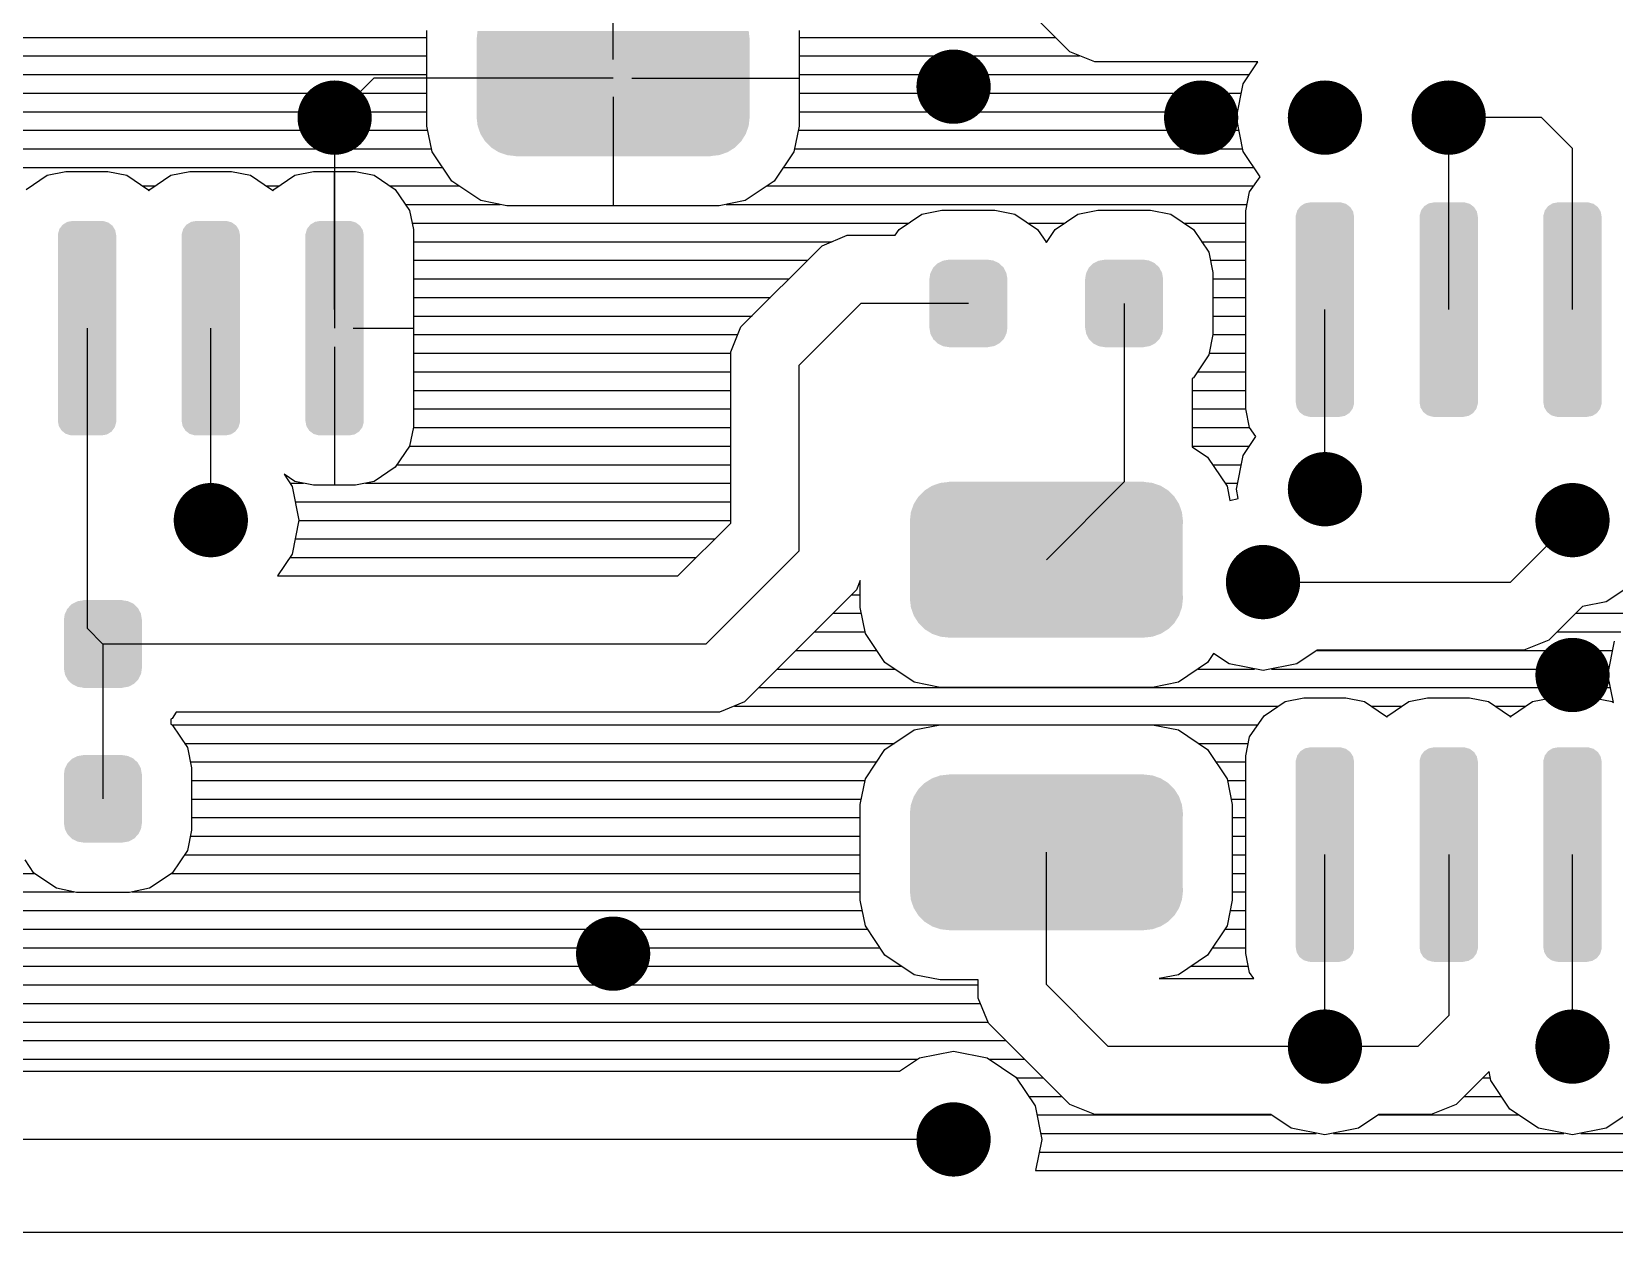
# Model space of a CAD drawing. Extents: x 295 to 953, y 10 to 290.
# Drawn here: x 768.6 to 805.95, y 78 to 106.32 of the extents above; entities that cross this region are included whole.
import ezdxf

# ---------------------------------------------------------------- set-up
doc = ezdxf.new("R2010")
doc.units = 0
doc.header["$LTSCALE"] = 5
doc.header["$MEASUREMENT"] = 0
doc.layers.get('0').update_dxf_attribs({"linetype": 'CONTINUOUS', "lineweight": 25})
doc.layers.add('DV-PEI-A6_TOP', color=5, linetype='CONTINUOUS')

msp = doc.modelspace()

# ---------------------------------------------------------------- linework, layer by layer
at = {"const_width": 0.876}
for points in [[(789.916, 105.019, 1), (790.792, 105.019, 1)], [(775.311, 104.289, 1), (776.187, 104.289, 1)], [(795.758, 104.289, 1), (796.634, 104.289, 1)], [(798.679, 104.289, 1), (799.555, 104.289, 1)], [(801.6, 104.289, 1), (802.476, 104.289, 1)], [(798.679, 95.526, 1), (799.555, 95.526, 1)], [(772.39, 94.796, 1), (773.266, 94.796, 1)], [(804.521, 94.796, 1), (805.397, 94.796, 1)], [(797.218, 93.335, 1), (798.095, 93.335, 1)], [(804.521, 91.144, 1), (805.397, 91.144, 1)], [(781.883, 84.572, 1), (782.759, 84.572, 1)], [(798.679, 82.381, 1), (799.555, 82.381, 1)], [(804.521, 82.381, 1), (805.397, 82.381, 1)], [(789.916, 80.191, 1), (790.792, 80.191, 1)]]:
    msp.add_lwpolyline(points, format="xyb", close=True, dxfattribs=at)
for points in [[(779.099, 106.135), (779.122, 106.335), (785.543, 106.135), (785.52, 106.335)], [(779.102, 106.062), (779.099, 106.135), (785.54, 106.062), (785.543, 106.135)], [(779.102, 104.374), (779.102, 106.062), (785.54, 104.374), (785.54, 106.062)], [(779.099, 104.301), (779.102, 104.374), (785.543, 104.301), (785.54, 104.374)], [(779.122, 104.101), (779.099, 104.301), (785.521, 104.101), (785.543, 104.301)], [(779.123, 104.095), (779.122, 104.101), (785.519, 104.095), (785.521, 104.101)], [(779.19, 103.905), (779.123, 104.095), (785.453, 103.905), (785.519, 104.095)], [(779.192, 103.9), (779.19, 103.905), (785.45, 103.9), (785.453, 103.905)], [(779.3, 103.73), (779.192, 103.9), (785.343, 103.73), (785.45, 103.9)], [(779.303, 103.725), (779.3, 103.73), (785.339, 103.725), (785.343, 103.73)], [(779.447, 103.583), (779.303, 103.725), (785.197, 103.583), (785.339, 103.725)], [(779.45, 103.579), (779.447, 103.583), (785.191, 103.579), (785.197, 103.583)], [(779.622, 103.473), (779.45, 103.579), (785.021, 103.473), (785.191, 103.579)], [(779.627, 103.471), (779.622, 103.473), (785.014, 103.471), (785.021, 103.473)], [(779.819, 103.405), (779.627, 103.471), (784.826, 103.405), (785.014, 103.471)], [(779.822, 103.404), (779.819, 103.405), (784.814, 103.404), (784.826, 103.405)], [(780.022, 103.382), (779.822, 103.404), (784.62, 103.382), (784.814, 103.404)], [(780.022, 103.378), (780.022, 103.382), (784.62, 103.378), (784.62, 103.382)], [(798.428, 101.946), (798.429, 101.979), (799.806, 101.946), (799.8, 101.979)], [(798.429, 101.979), (798.456, 102.071), (799.8, 101.979), (799.783, 102.071)], [(798.456, 102.071), (798.464, 102.101), (799.783, 102.071), (799.765, 102.101)], [(798.464, 102.101), (798.523, 102.178), (799.765, 102.101), (799.717, 102.178)], [(798.523, 102.178), (798.541, 102.201), (799.717, 102.178), (799.686, 102.201)], [(798.541, 102.201), (798.627, 102.255), (799.686, 102.201), (799.616, 102.255)], [(798.627, 102.255), (798.648, 102.268), (799.616, 102.255), (799.57, 102.268)], [(798.648, 102.268), (798.764, 102.289), (799.57, 102.268), (799.495, 102.289)], [(798.764, 102.289), (798.772, 102.291), (799.495, 102.289), (799.462, 102.291)], [(801.349, 101.946), (801.35, 101.979), (802.727, 101.946), (802.721, 101.979)], [(801.35, 101.979), (801.377, 102.071), (802.721, 101.979), (802.704, 102.071)], [(801.377, 102.071), (801.385, 102.101), (802.704, 102.071), (802.686, 102.101)], [(801.385, 102.101), (801.444, 102.178), (802.686, 102.101), (802.638, 102.178)], [(801.444, 102.178), (801.462, 102.201), (802.638, 102.178), (802.607, 102.201)], [(801.462, 102.201), (801.548, 102.255), (802.607, 102.201), (802.537, 102.255)], [(801.548, 102.255), (801.569, 102.268), (802.537, 102.255), (802.491, 102.268)], [(801.569, 102.268), (801.685, 102.289), (802.491, 102.268), (802.416, 102.289)], [(801.685, 102.289), (801.693, 102.291), (802.416, 102.289), (802.383, 102.291)], [(804.27, 101.946), (804.271, 101.979), (805.648, 101.946), (805.642, 101.979)], [(804.271, 101.979), (804.298, 102.071), (805.642, 101.979), (805.625, 102.071)], [(804.298, 102.071), (804.306, 102.101), (805.625, 102.071), (805.607, 102.101)], [(804.306, 102.101), (804.365, 102.178), (805.607, 102.101), (805.559, 102.178)], [(804.365, 102.178), (804.383, 102.201), (805.559, 102.178), (805.528, 102.201)], [(804.383, 102.201), (804.469, 102.255), (805.528, 102.201), (805.458, 102.255)], [(804.469, 102.255), (804.49, 102.268), (805.458, 102.255), (805.412, 102.268)], [(804.49, 102.268), (804.606, 102.289), (805.412, 102.268), (805.337, 102.289)], [(804.606, 102.289), (804.614, 102.291), (805.337, 102.289), (805.304, 102.291)], [(769.219, 101.541), (769.246, 101.632), (770.59, 101.541), (770.573, 101.632)], [(769.246, 101.632), (769.254, 101.663), (770.573, 101.632), (770.555, 101.663)], [(769.254, 101.663), (769.313, 101.74), (770.555, 101.663), (770.507, 101.74)], [(769.313, 101.74), (769.331, 101.763), (770.507, 101.74), (770.476, 101.763)], [(769.331, 101.763), (769.417, 101.816), (770.476, 101.763), (770.406, 101.816)], [(769.417, 101.816), (769.438, 101.83), (770.406, 101.816), (770.36, 101.83)], [(769.438, 101.83), (769.554, 101.851), (770.36, 101.83), (770.285, 101.851)], [(769.554, 101.851), (769.562, 101.853), (770.285, 101.851), (770.252, 101.853)], [(772.14, 101.541), (772.167, 101.632), (773.511, 101.541), (773.494, 101.632)], [(772.167, 101.632), (772.175, 101.663), (773.494, 101.632), (773.476, 101.663)], [(772.175, 101.663), (772.234, 101.74), (773.476, 101.663), (773.428, 101.74)], [(772.234, 101.74), (772.252, 101.763), (773.428, 101.74), (773.397, 101.763)], [(772.252, 101.763), (772.338, 101.816), (773.397, 101.763), (773.327, 101.816)], [(772.338, 101.816), (772.359, 101.83), (773.327, 101.816), (773.281, 101.83)], [(772.359, 101.83), (772.475, 101.851), (773.281, 101.83), (773.206, 101.851)], [(772.475, 101.851), (772.483, 101.853), (773.206, 101.851), (773.173, 101.853)], [(775.061, 101.541), (775.088, 101.632), (776.432, 101.541), (776.415, 101.632)], [(775.088, 101.632), (775.096, 101.663), (776.415, 101.632), (776.397, 101.663)], [(775.096, 101.663), (775.155, 101.74), (776.397, 101.663), (776.349, 101.74)], [(775.155, 101.74), (775.173, 101.763), (776.349, 101.74), (776.318, 101.763)], [(775.173, 101.763), (775.259, 101.816), (776.318, 101.763), (776.248, 101.816)], [(775.259, 101.816), (775.28, 101.83), (776.248, 101.816), (776.202, 101.83)], [(775.28, 101.83), (775.396, 101.851), (776.202, 101.83), (776.127, 101.851)], [(775.396, 101.851), (775.404, 101.853), (776.127, 101.851), (776.094, 101.853)], [(798.428, 97.577), (798.428, 101.946), (799.806, 97.577), (799.806, 101.946)], [(801.349, 97.577), (801.349, 101.946), (802.727, 97.577), (802.727, 101.946)], [(804.27, 97.577), (804.27, 101.946), (805.648, 97.577), (805.648, 101.946)], [(769.218, 101.508), (769.219, 101.541), (770.596, 101.508), (770.59, 101.541)], [(769.218, 97.138), (769.218, 101.508), (770.596, 97.138), (770.596, 101.508)], [(772.139, 101.508), (772.14, 101.541), (773.517, 101.508), (773.511, 101.541)], [(772.139, 97.138), (772.139, 101.508), (773.517, 97.138), (773.517, 101.508)], [(775.06, 101.508), (775.061, 101.541), (776.438, 101.508), (776.432, 101.541)], [(775.06, 97.138), (775.06, 101.508), (776.438, 97.138), (776.438, 101.508)], [(789.88, 100.756), (789.969, 100.847), (791.532, 100.756), (791.436, 100.847)], [(789.969, 100.847), (789.988, 100.857), (791.436, 100.847), (791.426, 100.857)], [(789.988, 100.857), (790.099, 100.914), (791.426, 100.857), (791.305, 100.914)], [(790.099, 100.914), (790.129, 100.919), (791.305, 100.914), (791.295, 100.919)], [(790.129, 100.919), (790.243, 100.938), (791.295, 100.919), (791.166, 100.938)], [(790.243, 100.938), (790.243, 100.942), (791.166, 100.938), (791.166, 100.942)], [(793.555, 100.756), (793.644, 100.847), (795.206, 100.756), (795.111, 100.847)], [(793.644, 100.847), (793.662, 100.857), (795.111, 100.847), (795.101, 100.857)], [(793.662, 100.857), (793.774, 100.914), (795.101, 100.857), (794.979, 100.914)], [(793.774, 100.914), (793.804, 100.919), (794.979, 100.914), (794.969, 100.919)], [(793.804, 100.919), (793.918, 100.938), (794.969, 100.919), (794.841, 100.938)], [(793.918, 100.938), (793.918, 100.942), (794.841, 100.938), (794.841, 100.942)], [(789.784, 100.483), (789.804, 100.611), (791.625, 100.483), (791.603, 100.611)], [(789.784, 100.48), (789.784, 100.483), (791.625, 100.48), (791.625, 100.483)], [(789.784, 99.335), (789.784, 100.48), (791.625, 99.335), (791.625, 100.48)], [(789.804, 100.611), (789.811, 100.627), (791.603, 100.611), (791.6, 100.627)], [(789.811, 100.627), (789.868, 100.743), (791.6, 100.627), (791.539, 100.743)], [(789.868, 100.743), (789.88, 100.756), (791.539, 100.743), (791.532, 100.756)], [(793.459, 100.483), (793.479, 100.611), (795.299, 100.483), (795.278, 100.611)], [(793.459, 100.48), (793.459, 100.483), (795.299, 100.48), (795.299, 100.483)], [(793.459, 99.335), (793.459, 100.48), (795.299, 99.335), (795.299, 100.48)], [(793.479, 100.611), (793.486, 100.627), (795.278, 100.611), (795.275, 100.627)], [(793.486, 100.627), (793.542, 100.743), (795.275, 100.627), (795.213, 100.743)], [(793.542, 100.743), (793.555, 100.756), (795.213, 100.743), (795.206, 100.756)], [(789.784, 99.332), (789.784, 99.335), (791.625, 99.332), (791.625, 99.335)], [(789.806, 99.204), (789.784, 99.332), (791.605, 99.204), (791.625, 99.332)], [(789.809, 99.188), (789.806, 99.204), (791.598, 99.188), (791.605, 99.204)], [(789.87, 99.072), (789.809, 99.188), (791.541, 99.072), (791.598, 99.188)], [(789.877, 99.059), (789.87, 99.072), (791.529, 99.059), (791.541, 99.072)], [(789.973, 98.968), (789.877, 99.059), (791.44, 98.968), (791.529, 99.059)], [(793.459, 99.332), (793.459, 99.335), (795.299, 99.332), (795.299, 99.335)], [(793.481, 99.204), (793.459, 99.332), (795.28, 99.204), (795.299, 99.332)], [(793.484, 99.188), (793.481, 99.204), (795.272, 99.188), (795.28, 99.204)], [(793.545, 99.072), (793.484, 99.188), (795.216, 99.072), (795.272, 99.188)], [(793.552, 99.059), (793.545, 99.072), (795.203, 99.059), (795.216, 99.072)], [(793.647, 98.968), (793.552, 99.059), (795.114, 98.968), (795.203, 99.059)], [(789.983, 98.958), (789.973, 98.968), (791.421, 98.958), (791.44, 98.968)], [(790.104, 98.901), (789.983, 98.958), (791.31, 98.901), (791.421, 98.958)], [(790.115, 98.896), (790.104, 98.901), (791.28, 98.896), (791.31, 98.901)], [(790.243, 98.877), (790.115, 98.896), (791.166, 98.877), (791.28, 98.896)], [(790.243, 98.873), (790.243, 98.877), (791.166, 98.873), (791.166, 98.877)], [(793.657, 98.958), (793.647, 98.968), (795.096, 98.958), (795.114, 98.968)], [(793.779, 98.901), (793.657, 98.958), (794.985, 98.901), (795.096, 98.958)], [(793.789, 98.896), (793.779, 98.901), (794.955, 98.896), (794.985, 98.901)], [(793.918, 98.877), (793.789, 98.896), (794.841, 98.877), (794.955, 98.896)], [(793.918, 98.873), (793.918, 98.877), (794.841, 98.873), (794.841, 98.877)], [(798.434, 97.544), (798.428, 97.577), (799.805, 97.544), (799.806, 97.577)], [(798.451, 97.452), (798.434, 97.544), (799.779, 97.452), (799.805, 97.544)], [(801.355, 97.544), (801.349, 97.577), (802.726, 97.544), (802.727, 97.577)], [(801.372, 97.452), (801.355, 97.544), (802.7, 97.452), (802.726, 97.544)], [(804.276, 97.544), (804.27, 97.577), (805.647, 97.544), (805.648, 97.577)], [(804.293, 97.452), (804.276, 97.544), (805.621, 97.452), (805.647, 97.544)], [(769.224, 97.105), (769.218, 97.138), (770.595, 97.105), (770.596, 97.138)], [(769.241, 97.014), (769.224, 97.105), (770.569, 97.014), (770.595, 97.105)], [(772.145, 97.105), (772.139, 97.138), (773.516, 97.105), (773.517, 97.138)], [(772.162, 97.014), (772.145, 97.105), (773.49, 97.014), (773.516, 97.105)], [(775.066, 97.105), (775.06, 97.138), (776.437, 97.105), (776.438, 97.138)], [(775.083, 97.014), (775.066, 97.105), (776.411, 97.014), (776.437, 97.105)], [(798.47, 97.422), (798.451, 97.452), (799.77, 97.422), (799.779, 97.452)], [(798.517, 97.345), (798.47, 97.422), (799.711, 97.345), (799.77, 97.422)], [(798.548, 97.321), (798.517, 97.345), (799.694, 97.321), (799.711, 97.345)], [(798.618, 97.268), (798.548, 97.321), (799.608, 97.268), (799.694, 97.321)], [(798.664, 97.255), (798.618, 97.268), (799.586, 97.255), (799.608, 97.268)], [(798.739, 97.233), (798.664, 97.255), (799.47, 97.233), (799.586, 97.255)], [(798.772, 97.232), (798.739, 97.233), (799.462, 97.232), (799.47, 97.233)], [(801.391, 97.422), (801.372, 97.452), (802.691, 97.422), (802.7, 97.452)], [(801.438, 97.345), (801.391, 97.422), (802.632, 97.345), (802.691, 97.422)], [(801.469, 97.321), (801.438, 97.345), (802.615, 97.321), (802.632, 97.345)], [(801.539, 97.268), (801.469, 97.321), (802.529, 97.268), (802.615, 97.321)], [(801.585, 97.255), (801.539, 97.268), (802.507, 97.255), (802.529, 97.268)], [(801.66, 97.233), (801.585, 97.255), (802.391, 97.233), (802.507, 97.255)], [(801.693, 97.232), (801.66, 97.233), (802.383, 97.232), (802.391, 97.233)], [(804.312, 97.422), (804.293, 97.452), (805.612, 97.422), (805.621, 97.452)], [(804.359, 97.345), (804.312, 97.422), (805.553, 97.345), (805.612, 97.422)], [(804.39, 97.321), (804.359, 97.345), (805.536, 97.321), (805.553, 97.345)], [(804.46, 97.268), (804.39, 97.321), (805.45, 97.268), (805.536, 97.321)], [(804.506, 97.255), (804.46, 97.268), (805.428, 97.255), (805.45, 97.268)], [(804.581, 97.233), (804.506, 97.255), (805.312, 97.233), (805.428, 97.255)], [(804.614, 97.232), (804.581, 97.233), (805.304, 97.232), (805.312, 97.233)], [(769.26, 96.984), (769.241, 97.014), (770.56, 96.984), (770.569, 97.014)], [(769.307, 96.907), (769.26, 96.984), (770.501, 96.907), (770.56, 96.984)], [(769.338, 96.883), (769.307, 96.907), (770.484, 96.883), (770.501, 96.907)], [(769.408, 96.83), (769.338, 96.883), (770.398, 96.83), (770.484, 96.883)], [(769.454, 96.817), (769.408, 96.83), (770.376, 96.817), (770.398, 96.83)], [(769.529, 96.795), (769.454, 96.817), (770.26, 96.795), (770.376, 96.817)], [(769.562, 96.794), (769.529, 96.795), (770.252, 96.794), (770.26, 96.795)], [(772.181, 96.984), (772.162, 97.014), (773.481, 96.984), (773.49, 97.014)], [(772.228, 96.907), (772.181, 96.984), (773.422, 96.907), (773.481, 96.984)], [(772.259, 96.883), (772.228, 96.907), (773.405, 96.883), (773.422, 96.907)], [(772.329, 96.83), (772.259, 96.883), (773.319, 96.83), (773.405, 96.883)], [(772.375, 96.817), (772.329, 96.83), (773.297, 96.817), (773.319, 96.83)], [(772.45, 96.795), (772.375, 96.817), (773.181, 96.795), (773.297, 96.817)], [(772.483, 96.794), (772.45, 96.795), (773.173, 96.794), (773.181, 96.795)], [(775.102, 96.984), (775.083, 97.014), (776.402, 96.984), (776.411, 97.014)], [(775.149, 96.907), (775.102, 96.984), (776.343, 96.907), (776.402, 96.984)], [(775.18, 96.883), (775.149, 96.907), (776.326, 96.883), (776.343, 96.907)], [(775.25, 96.83), (775.18, 96.883), (776.24, 96.83), (776.326, 96.883)], [(775.296, 96.817), (775.25, 96.83), (776.218, 96.817), (776.24, 96.83)], [(775.371, 96.795), (775.296, 96.817), (776.102, 96.795), (776.218, 96.817)], [(775.404, 96.794), (775.371, 96.795), (776.094, 96.794), (776.102, 96.795)], [(789.845, 95.606), (789.852, 95.608), (795.244, 95.606), (795.24, 95.608)], [(789.852, 95.608), (790.04, 95.674), (795.24, 95.608), (795.047, 95.674)], [(790.04, 95.674), (790.052, 95.675), (795.047, 95.674), (795.044, 95.675)], [(790.052, 95.675), (790.246, 95.697), (795.044, 95.675), (794.844, 95.697)], [(790.246, 95.697), (790.246, 95.701), (794.844, 95.697), (794.844, 95.701)], [(789.416, 95.179), (789.523, 95.349), (795.674, 95.179), (795.566, 95.349)], [(789.523, 95.349), (789.528, 95.354), (795.566, 95.349), (795.563, 95.354)], [(789.528, 95.354), (789.669, 95.496), (795.563, 95.354), (795.419, 95.496)], [(789.669, 95.496), (789.675, 95.499), (795.419, 95.496), (795.416, 95.499)], [(789.675, 95.499), (789.845, 95.606), (795.416, 95.499), (795.244, 95.606)], [(789.323, 94.778), (789.345, 94.978), (795.767, 94.778), (795.744, 94.978)], [(789.345, 94.978), (789.347, 94.984), (795.744, 94.978), (795.743, 94.984)], [(789.347, 94.984), (789.413, 95.174), (795.743, 94.984), (795.676, 95.174)], [(789.413, 95.174), (789.416, 95.179), (795.676, 95.174), (795.674, 95.179)], [(789.326, 94.705), (789.323, 94.778), (795.764, 94.705), (795.767, 94.778)], [(789.326, 93.017), (789.326, 94.705), (795.764, 93.017), (795.764, 94.705)], [(789.323, 92.944), (789.326, 93.017), (795.767, 92.944), (795.764, 93.017)], [(769.388, 92.594), (769.444, 92.71), (771.177, 92.594), (771.115, 92.71)], [(769.444, 92.71), (769.457, 92.723), (771.115, 92.71), (771.108, 92.723)], [(769.457, 92.723), (769.546, 92.814), (771.108, 92.723), (771.013, 92.814)], [(769.546, 92.814), (769.564, 92.824), (771.013, 92.814), (771.003, 92.824)], [(769.564, 92.824), (769.675, 92.882), (771.003, 92.824), (770.881, 92.882)], [(769.675, 92.882), (769.705, 92.887), (770.881, 92.882), (770.871, 92.887)], [(769.705, 92.887), (769.819, 92.905), (770.871, 92.887), (770.742, 92.905)], [(769.819, 92.905), (769.819, 92.909), (770.742, 92.905), (770.742, 92.909)], [(789.346, 92.744), (789.323, 92.944), (795.744, 92.744), (795.767, 92.944)], [(789.347, 92.738), (789.346, 92.744), (795.742, 92.738), (795.744, 92.744)], [(789.414, 92.548), (789.347, 92.738), (795.676, 92.548), (795.742, 92.738)], [(769.361, 92.45), (769.38, 92.579), (771.201, 92.45), (771.179, 92.579)], [(769.361, 92.447), (769.361, 92.45), (771.201, 92.447), (771.201, 92.45)], [(769.361, 91.302), (769.361, 92.447), (771.201, 91.302), (771.201, 92.447)], [(769.38, 92.579), (769.388, 92.594), (771.179, 92.579), (771.177, 92.594)], [(789.416, 92.543), (789.414, 92.548), (795.673, 92.543), (795.676, 92.548)], [(789.524, 92.373), (789.416, 92.543), (795.567, 92.373), (795.673, 92.543)], [(789.527, 92.368), (789.524, 92.373), (795.562, 92.368), (795.567, 92.373)], [(789.67, 92.226), (789.527, 92.368), (795.42, 92.226), (795.562, 92.368)], [(789.674, 92.223), (789.67, 92.226), (795.414, 92.223), (795.42, 92.226)], [(789.846, 92.116), (789.674, 92.223), (795.245, 92.116), (795.414, 92.223)], [(789.85, 92.114), (789.846, 92.116), (795.238, 92.114), (795.245, 92.116)], [(790.042, 92.048), (789.85, 92.114), (795.049, 92.048), (795.238, 92.114)], [(790.046, 92.047), (790.042, 92.048), (795.038, 92.047), (795.049, 92.048)], [(790.246, 92.026), (790.046, 92.047), (794.844, 92.026), (795.038, 92.047)], [(790.246, 92.021), (790.246, 92.026), (794.844, 92.021), (794.844, 92.026)], [(769.361, 91.299), (769.361, 91.302), (771.201, 91.299), (771.201, 91.302)], [(769.383, 91.171), (769.361, 91.299), (771.182, 91.171), (771.201, 91.299)], [(769.385, 91.155), (769.383, 91.171), (771.174, 91.155), (771.182, 91.171)], [(769.447, 91.04), (769.385, 91.155), (771.118, 91.04), (771.174, 91.155)], [(769.454, 91.027), (769.447, 91.04), (771.105, 91.027), (771.118, 91.04)], [(769.549, 90.935), (769.454, 91.027), (771.016, 90.935), (771.105, 91.027)], [(769.559, 90.926), (769.549, 90.935), (770.998, 90.926), (771.016, 90.935)], [(769.681, 90.868), (769.559, 90.926), (770.887, 90.868), (770.998, 90.926)], [(769.691, 90.863), (769.681, 90.868), (770.857, 90.863), (770.887, 90.868)], [(769.819, 90.845), (769.691, 90.863), (770.742, 90.845), (770.857, 90.863)], [(769.819, 90.841), (769.819, 90.845), (770.742, 90.841), (770.742, 90.845)], [(798.464, 89.248), (798.523, 89.326), (799.765, 89.248), (799.717, 89.326)], [(798.523, 89.326), (798.541, 89.349), (799.717, 89.326), (799.686, 89.349)], [(798.541, 89.349), (798.627, 89.402), (799.686, 89.349), (799.616, 89.402)], [(798.627, 89.402), (798.648, 89.415), (799.616, 89.402), (799.57, 89.415)], [(798.648, 89.415), (798.764, 89.437), (799.57, 89.415), (799.495, 89.437)], [(798.764, 89.437), (798.772, 89.439), (799.495, 89.437), (799.462, 89.439)], [(801.385, 89.248), (801.444, 89.326), (802.686, 89.248), (802.638, 89.326)], [(801.444, 89.326), (801.462, 89.349), (802.638, 89.326), (802.607, 89.349)], [(801.462, 89.349), (801.548, 89.402), (802.607, 89.349), (802.537, 89.402)], [(801.548, 89.402), (801.569, 89.415), (802.537, 89.402), (802.491, 89.415)], [(801.569, 89.415), (801.685, 89.437), (802.491, 89.415), (802.416, 89.437)], [(801.685, 89.437), (801.693, 89.439), (802.416, 89.437), (802.383, 89.439)], [(804.306, 89.248), (804.365, 89.326), (805.607, 89.248), (805.559, 89.326)], [(804.365, 89.326), (804.383, 89.349), (805.559, 89.326), (805.528, 89.349)], [(804.383, 89.349), (804.469, 89.402), (805.528, 89.349), (805.458, 89.402)], [(804.469, 89.402), (804.49, 89.415), (805.458, 89.402), (805.412, 89.415)], [(804.49, 89.415), (804.606, 89.437), (805.412, 89.415), (805.337, 89.437)], [(804.606, 89.437), (804.614, 89.439), (805.337, 89.437), (805.304, 89.439)], [(769.361, 88.799), (769.38, 88.927), (771.201, 88.799), (771.179, 88.927)], [(769.38, 88.927), (769.388, 88.943), (771.179, 88.927), (771.177, 88.943)], [(769.388, 88.943), (769.444, 89.059), (771.177, 88.943), (771.115, 89.059)], [(769.444, 89.059), (769.457, 89.072), (771.115, 89.059), (771.108, 89.072)], [(769.457, 89.072), (769.546, 89.163), (771.108, 89.072), (771.013, 89.163)], [(769.546, 89.163), (769.564, 89.173), (771.013, 89.163), (771.003, 89.173)], [(769.564, 89.173), (769.675, 89.23), (771.003, 89.173), (770.881, 89.23)], [(769.675, 89.23), (769.705, 89.235), (770.881, 89.23), (770.871, 89.235)], [(769.705, 89.235), (769.819, 89.254), (770.871, 89.235), (770.742, 89.254)], [(769.819, 89.254), (769.819, 89.258), (770.742, 89.254), (770.742, 89.258)], [(798.428, 89.094), (798.429, 89.127), (799.806, 89.094), (799.8, 89.127)], [(798.428, 84.724), (798.428, 89.094), (799.806, 84.724), (799.806, 89.094)], [(798.429, 89.127), (798.456, 89.218), (799.8, 89.127), (799.783, 89.218)], [(798.456, 89.218), (798.464, 89.248), (799.783, 89.218), (799.765, 89.248)], [(801.349, 89.094), (801.35, 89.127), (802.727, 89.094), (802.721, 89.127)], [(801.349, 84.724), (801.349, 89.094), (802.727, 84.724), (802.727, 89.094)], [(801.35, 89.127), (801.377, 89.218), (802.721, 89.127), (802.704, 89.218)], [(801.377, 89.218), (801.385, 89.248), (802.704, 89.218), (802.686, 89.248)], [(804.27, 89.094), (804.271, 89.127), (805.648, 89.094), (805.642, 89.127)], [(804.27, 84.724), (804.27, 89.094), (805.648, 84.724), (805.648, 89.094)], [(804.271, 89.127), (804.298, 89.218), (805.642, 89.127), (805.625, 89.218)], [(804.298, 89.218), (804.306, 89.248), (805.625, 89.218), (805.607, 89.248)], [(769.361, 88.796), (769.361, 88.799), (771.201, 88.796), (771.201, 88.799)], [(769.361, 87.651), (769.361, 88.796), (771.201, 87.651), (771.201, 88.796)], [(789.528, 88.454), (789.669, 88.596), (795.563, 88.454), (795.419, 88.596)], [(789.669, 88.596), (789.675, 88.6), (795.419, 88.596), (795.416, 88.6)], [(789.675, 88.6), (789.845, 88.706), (795.416, 88.6), (795.244, 88.706)], [(789.845, 88.706), (789.852, 88.709), (795.244, 88.706), (795.24, 88.709)], [(789.852, 88.709), (790.04, 88.775), (795.24, 88.709), (795.047, 88.775)], [(790.04, 88.775), (790.052, 88.776), (795.047, 88.775), (795.044, 88.776)], [(790.052, 88.776), (790.246, 88.797), (795.044, 88.776), (794.844, 88.797)], [(790.246, 88.797), (790.246, 88.802), (794.844, 88.797), (794.844, 88.802)], [(789.347, 88.085), (789.413, 88.274), (795.743, 88.085), (795.676, 88.274)], [(789.413, 88.274), (789.416, 88.28), (795.676, 88.274), (795.674, 88.28)], [(789.416, 88.28), (789.523, 88.45), (795.674, 88.28), (795.566, 88.45)], [(789.523, 88.45), (789.528, 88.454), (795.566, 88.45), (795.563, 88.454)], [(789.323, 87.879), (789.345, 88.079), (795.767, 87.879), (795.744, 88.079)], [(789.326, 87.806), (789.323, 87.879), (795.764, 87.806), (795.767, 87.879)], [(789.326, 86.118), (789.326, 87.806), (795.764, 86.118), (795.764, 87.806)], [(789.345, 88.079), (789.347, 88.085), (795.744, 88.079), (795.743, 88.085)], [(769.361, 87.648), (769.361, 87.651), (771.201, 87.648), (771.201, 87.651)], [(769.383, 87.52), (769.361, 87.648), (771.182, 87.52), (771.201, 87.648)], [(769.385, 87.504), (769.383, 87.52), (771.174, 87.504), (771.182, 87.52)], [(769.447, 87.388), (769.385, 87.504), (771.118, 87.388), (771.174, 87.504)], [(769.454, 87.375), (769.447, 87.388), (771.105, 87.375), (771.118, 87.388)], [(769.549, 87.284), (769.454, 87.375), (771.016, 87.284), (771.105, 87.375)], [(769.559, 87.274), (769.549, 87.284), (770.998, 87.274), (771.016, 87.284)], [(769.681, 87.217), (769.559, 87.274), (770.887, 87.217), (770.998, 87.274)], [(769.691, 87.212), (769.681, 87.217), (770.857, 87.212), (770.887, 87.217)], [(769.819, 87.193), (769.691, 87.212), (770.742, 87.193), (770.857, 87.212)], [(769.819, 87.189), (769.819, 87.193), (770.742, 87.189), (770.742, 87.193)], [(789.323, 86.044), (789.326, 86.118), (795.767, 86.044), (795.764, 86.118)], [(789.346, 85.845), (789.323, 86.044), (795.744, 85.845), (795.767, 86.044)], [(789.347, 85.839), (789.346, 85.845), (795.742, 85.839), (795.744, 85.845)], [(789.414, 85.649), (789.347, 85.839), (795.676, 85.649), (795.742, 85.839)], [(789.416, 85.644), (789.414, 85.649), (795.673, 85.644), (795.676, 85.649)], [(789.524, 85.473), (789.416, 85.644), (795.567, 85.473), (795.673, 85.644)], [(789.527, 85.469), (789.524, 85.473), (795.562, 85.469), (795.567, 85.473)], [(789.67, 85.327), (789.527, 85.469), (795.42, 85.327), (795.562, 85.469)], [(789.674, 85.323), (789.67, 85.327), (795.414, 85.323), (795.42, 85.327)], [(789.846, 85.217), (789.674, 85.323), (795.245, 85.217), (795.414, 85.323)], [(789.85, 85.214), (789.846, 85.217), (795.238, 85.214), (795.245, 85.217)], [(790.042, 85.149), (789.85, 85.214), (795.049, 85.149), (795.238, 85.214)], [(790.046, 85.147), (790.042, 85.149), (795.038, 85.147), (795.049, 85.149)], [(790.246, 85.126), (790.046, 85.147), (794.844, 85.126), (795.038, 85.147)], [(790.246, 85.121), (790.246, 85.126), (794.844, 85.121), (794.844, 85.126)], [(798.434, 84.691), (798.428, 84.724), (799.805, 84.691), (799.806, 84.724)], [(798.451, 84.6), (798.434, 84.691), (799.779, 84.6), (799.805, 84.691)], [(798.47, 84.57), (798.451, 84.6), (799.77, 84.57), (799.779, 84.6)], [(798.517, 84.492), (798.47, 84.57), (799.711, 84.492), (799.77, 84.57)], [(798.548, 84.469), (798.517, 84.492), (799.694, 84.469), (799.711, 84.492)], [(798.618, 84.416), (798.548, 84.469), (799.608, 84.416), (799.694, 84.469)], [(798.664, 84.403), (798.618, 84.416), (799.586, 84.403), (799.608, 84.416)], [(801.355, 84.691), (801.349, 84.724), (802.726, 84.691), (802.727, 84.724)], [(801.372, 84.6), (801.355, 84.691), (802.7, 84.6), (802.726, 84.691)], [(801.391, 84.57), (801.372, 84.6), (802.691, 84.57), (802.7, 84.6)], [(801.438, 84.492), (801.391, 84.57), (802.632, 84.492), (802.691, 84.57)], [(801.469, 84.469), (801.438, 84.492), (802.615, 84.469), (802.632, 84.492)], [(801.539, 84.416), (801.469, 84.469), (802.529, 84.416), (802.615, 84.469)], [(801.585, 84.403), (801.539, 84.416), (802.507, 84.403), (802.529, 84.416)], [(804.276, 84.691), (804.27, 84.724), (805.647, 84.691), (805.648, 84.724)], [(804.293, 84.6), (804.276, 84.691), (805.621, 84.6), (805.647, 84.691)], [(804.312, 84.57), (804.293, 84.6), (805.612, 84.57), (805.621, 84.6)], [(804.359, 84.492), (804.312, 84.57), (805.553, 84.492), (805.612, 84.57)], [(804.39, 84.469), (804.359, 84.492), (805.536, 84.469), (805.553, 84.492)], [(804.46, 84.416), (804.39, 84.469), (805.45, 84.416), (805.536, 84.469)], [(804.506, 84.403), (804.46, 84.416), (805.428, 84.403), (805.45, 84.416)], [(798.739, 84.381), (798.664, 84.403), (799.47, 84.381), (799.586, 84.403)], [(798.772, 84.379), (798.739, 84.381), (799.462, 84.379), (799.47, 84.381)], [(801.66, 84.381), (801.585, 84.403), (802.391, 84.381), (802.507, 84.403)], [(801.693, 84.379), (801.66, 84.381), (802.383, 84.379), (802.391, 84.381)], [(804.581, 84.381), (804.506, 84.403), (805.312, 84.381), (805.428, 84.403)], [(804.614, 84.379), (804.581, 84.381), (805.304, 84.379), (805.312, 84.381)]]:
    msp.add_solid(points)
at = {"layer": 'DV-PEI-A6_TOP', "color": 7}
for p, q in [((782.321, 105.656), (782.321, 108.227)), ((792.638, 106.299), (791.633, 107.303)), ((768.038, 106.182), (777.928, 106.182)), ((777.928, 104.09), (777.928, 106.345)), ((786.709, 106.345), (786.709, 104.09)), ((786.709, 106.182), (792.755, 106.182)), ((793.094, 105.843), (792.638, 106.299)), ((737.519, 105.744), (777.928, 105.744)), ((786.709, 105.744), (793.328, 105.744)), ((793.684, 105.603), (793.094, 105.843)), ((797.534, 105.603), (793.684, 105.603)), ((797.189, 105.084), (797.534, 105.603)), ((737.607, 105.306), (777.928, 105.306)), ((776.678, 105.218), (775.749, 104.289)), ((782.321, 105.218), (776.678, 105.218)), ((781.883, 105.218), (777.928, 105.218)), ((782.759, 105.218), (786.709, 105.218)), ((786.709, 105.306), (797.335, 105.306)), ((797.031, 104.289), (797.189, 105.084)), ((737.998, 104.867), (777.928, 104.867)), ((782.321, 104.78), (782.321, 102.209)), ((786.709, 104.867), (797.148, 104.867)), ((763.428, 104.429), (777.928, 104.429)), ((775.749, 104.289), (775.749, 99.323)), ((786.709, 104.429), (797.061, 104.429)), ((797.189, 103.489), (797.031, 104.289)), ((802.038, 99.761), (802.038, 104.289)), ((804.229, 104.289), (802.038, 104.289)), ((804.959, 103.559), (804.229, 104.289)), ((763.937, 103.991), (777.951, 103.991)), ((778.051, 103.483), (777.928, 104.09)), ((786.709, 104.09), (786.586, 103.483)), ((786.685, 103.991), (797.09, 103.991)), ((764.234, 103.553), (778.039, 103.553)), ((778.512, 102.793), (778.051, 103.483)), ((786.586, 103.483), (786.124, 102.793)), ((786.598, 103.553), (797.178, 103.553)), ((797.586, 102.893), (797.189, 103.489)), ((804.959, 99.761), (804.959, 103.559)), ((764.328, 103.115), (778.296, 103.115)), ((786.341, 103.115), (797.435, 103.115)), ((768.47, 102.595), (768.966, 102.934)), ((768.966, 102.934), (769.41, 103.021)), ((769.41, 103.021), (770.398, 103.021)), ((770.398, 103.021), (770.842, 102.934)), ((770.842, 102.934), (771.338, 102.595)), ((771.391, 102.595), (771.887, 102.934)), ((771.887, 102.934), (772.331, 103.021)), ((772.331, 103.021), (773.319, 103.021)), ((773.319, 103.021), (773.763, 102.934)), ((773.763, 102.934), (774.259, 102.595)), ((774.312, 102.595), (774.808, 102.934)), ((774.808, 102.934), (775.252, 103.021)), ((775.252, 103.021), (776.24, 103.021)), ((775.749, 99.761), (775.749, 103.021)), ((776.24, 103.021), (776.684, 102.934)), ((776.684, 102.934), (777.18, 102.595)), ((779.202, 102.332), (778.512, 102.793)), ((786.124, 102.793), (785.435, 102.332)), ((797.341, 102.536), (797.586, 102.893)), ((771.216, 102.677), (771.514, 102.677)), ((771.338, 102.595), (771.368, 102.56)), ((771.368, 102.56), (771.391, 102.595)), ((774.137, 102.677), (774.435, 102.677)), ((774.259, 102.595), (774.289, 102.56)), ((774.289, 102.56), (774.312, 102.595)), ((777.058, 102.677), (778.682, 102.677)), ((777.18, 102.595), (777.519, 102.098)), ((779.815, 102.209), (779.202, 102.332)), ((785.435, 102.332), (784.822, 102.209)), ((785.955, 102.677), (797.44, 102.677)), ((797.253, 102.092), (797.341, 102.536)), ((777.42, 102.238), (779.652, 102.238)), ((777.519, 102.098), (777.607, 101.654)), ((784.822, 102.209), (779.815, 102.209)), ((784.985, 102.238), (797.283, 102.238)), ((789.069, 101.654), (789.606, 102.011)), ((789.606, 102.011), (790.079, 102.11)), ((790.079, 102.11), (791.324, 102.11)), ((791.324, 102.11), (791.797, 102.011)), ((791.797, 102.011), (792.334, 101.654)), ((792.749, 101.654), (793.287, 102.011)), ((793.287, 102.011), (793.76, 102.11)), ((793.76, 102.11), (795.004, 102.11)), ((795.004, 102.11), (795.477, 102.011)), ((795.477, 102.011), (796.015, 101.654)), ((797.253, 97.425), (797.253, 102.092)), ((777.578, 101.8), (789.291, 101.8)), ((777.607, 101.654), (777.607, 96.986)), ((788.975, 101.514), (789.069, 101.654)), ((792.112, 101.8), (792.971, 101.8)), ((792.334, 101.654), (792.545, 101.345)), ((792.545, 101.345), (792.749, 101.654)), ((795.793, 101.8), (797.253, 101.8)), ((796.015, 101.654), (796.377, 101.117)), ((777.607, 101.362), (787.486, 101.362)), ((786.796, 100.813), (787.252, 101.269)), ((787.252, 101.269), (787.842, 101.514)), ((787.842, 101.514), (788.975, 101.514)), ((792.527, 101.362), (792.556, 101.362)), ((796.208, 101.362), (797.253, 101.362)), ((777.607, 100.924), (786.913, 100.924)), ((796.377, 101.117), (796.471, 100.638)), ((796.412, 100.924), (797.253, 100.924)), ((777.607, 100.486), (786.475, 100.486)), ((785.791, 99.808), (786.796, 100.813)), ((796.471, 100.638), (796.471, 99.171)), ((796.471, 100.486), (797.253, 100.486)), ((777.607, 100.048), (786.037, 100.048)), ((785.336, 99.353), (785.791, 99.808)), ((788.163, 99.907), (786.703, 98.447)), ((790.705, 99.907), (788.163, 99.907)), ((794.379, 99.907), (794.379, 95.701)), ((796.471, 100.048), (797.253, 100.048)), ((799.117, 95.526), (799.117, 99.761)), ((777.607, 99.61), (785.599, 99.61)), ((785.096, 98.762), (785.336, 99.353)), ((796.471, 99.61), (797.253, 99.61)), ((769.907, 99.323), (769.907, 92.249)), ((772.828, 94.796), (772.828, 99.323)), ((776.187, 99.323), (777.607, 99.323)), ((777.607, 99.171), (785.266, 99.171)), ((796.471, 99.171), (796.377, 98.692)), ((796.471, 99.171), (797.253, 99.171)), ((775.749, 98.885), (775.749, 95.619)), ((777.607, 98.733), (785.096, 98.733)), ((785.096, 98.126), (785.096, 98.762)), ((796.377, 98.692), (796.015, 98.155)), ((796.383, 98.733), (797.253, 98.733)), ((777.607, 98.295), (785.096, 98.295)), ((786.703, 98.447), (786.703, 94.065)), ((796.108, 98.295), (797.253, 98.295)), ((777.607, 97.857), (785.096, 97.857)), ((785.096, 94.726), (785.096, 98.126)), ((796.015, 98.155), (795.986, 98.137)), ((795.986, 98.137), (795.986, 96.525)), ((795.986, 97.857), (797.253, 97.857)), ((777.607, 97.419), (785.096, 97.419)), ((795.986, 97.419), (797.253, 97.419)), ((797.341, 96.981), (797.253, 97.425)), ((777.607, 96.986), (777.519, 96.543)), ((777.607, 96.981), (785.096, 96.981)), ((795.986, 96.981), (797.341, 96.981)), ((797.189, 96.321), (797.487, 96.77)), ((797.487, 96.77), (797.341, 96.981)), ((777.519, 96.543), (777.18, 96.046)), ((777.519, 96.543), (785.096, 96.543)), ((795.986, 96.543), (797.335, 96.543)), ((795.986, 96.525), (796.348, 96.285)), ((777.18, 96.046), (776.684, 95.707)), ((777.227, 96.104), (785.096, 96.104)), ((796.348, 96.285), (796.809, 95.596)), ((796.465, 96.104), (797.148, 96.104)), ((797.031, 95.526), (797.189, 96.321)), ((774.808, 95.707), (774.557, 95.877)), ((774.557, 95.877), (774.75, 95.59)), ((774.697, 95.666), (775.013, 95.666)), ((775.252, 95.619), (774.808, 95.707)), ((776.24, 95.619), (775.252, 95.619)), ((776.684, 95.707), (776.24, 95.619)), ((776.479, 95.666), (785.096, 95.666)), ((794.379, 95.701), (792.545, 93.861)), ((796.763, 95.666), (797.061, 95.666)), ((774.75, 95.59), (774.908, 94.796)), ((796.809, 95.596), (796.874, 95.263)), ((796.874, 95.263), (797.072, 95.304)), ((797.072, 95.304), (797.031, 95.526)), ((774.82, 95.228), (785.096, 95.228)), ((774.908, 94.796), (774.75, 93.995)), ((774.908, 94.79), (785.096, 94.79)), ((783.846, 93.481), (785.096, 94.726)), ((803.499, 93.335), (804.959, 94.796)), ((774.82, 94.352), (784.722, 94.352)), ((774.75, 93.995), (774.405, 93.481)), ((774.697, 93.914), (784.284, 93.914)), ((786.703, 94.065), (784.512, 91.875)), ((774.405, 93.481), (783.846, 93.481)), ((788.152, 93.376), (788.064, 93.154)), ((788.152, 92.734), (788.152, 93.376)), ((788.064, 93.154), (785.873, 90.963)), ((787.947, 93.037), (788.152, 93.037)), ((797.657, 93.335), (803.499, 93.335)), ((806.431, 93.318), (805.754, 92.868)), ((788.274, 92.126), (788.152, 92.734)), ((805.193, 92.757), (804.404, 91.968)), ((805.754, 92.868), (805.193, 92.757)), ((769.907, 92.249), (770.281, 91.875)), ((787.509, 92.599), (788.181, 92.599)), ((805.035, 92.599), (806.396, 92.599)), ((784.512, 91.875), (770.281, 91.875)), ((770.281, 91.875), (770.281, 88.223)), ((787.071, 92.161), (788.268, 92.161)), ((788.736, 91.437), (788.274, 92.126)), ((804.404, 91.968), (803.814, 91.729)), ((804.597, 92.161), (806.098, 92.161)), ((805.794, 91.144), (805.952, 91.939)), ((786.633, 91.723), (788.543, 91.723)), ((796.488, 91.653), (796.348, 91.437)), ((796.856, 91.407), (796.488, 91.653)), ((798.93, 91.729), (798.451, 91.407)), ((803.814, 91.729), (798.93, 91.729)), ((798.93, 91.723), (805.911, 91.723)), ((786.195, 91.285), (788.958, 91.285)), ((789.425, 90.975), (788.736, 91.437)), ((796.348, 91.437), (795.659, 90.975)), ((796.126, 91.285), (797.452, 91.285)), ((797.657, 91.25), (796.856, 91.407)), ((798.451, 91.407), (797.657, 91.25)), ((797.855, 91.285), (805.824, 91.285)), ((805.923, 90.496), (805.794, 91.144)), ((785.873, 90.963), (785.418, 90.508)), ((785.756, 90.847), (805.853, 90.847)), ((790.039, 90.852), (789.425, 90.975)), ((795.045, 90.852), (790.039, 90.852)), ((795.659, 90.975), (795.045, 90.852)), ((785.418, 90.508), (784.828, 90.268)), ((785.184, 90.408), (798.019, 90.408)), ((797.68, 90.181), (798.176, 90.519)), ((798.176, 90.519), (798.62, 90.607)), ((798.62, 90.607), (799.608, 90.607)), ((799.608, 90.607), (800.052, 90.519)), ((800.052, 90.519), (800.548, 90.181)), ((800.21, 90.408), (800.94, 90.408)), ((800.601, 90.181), (801.097, 90.519)), ((801.097, 90.519), (801.541, 90.607)), ((801.541, 90.607), (802.529, 90.607)), ((802.529, 90.607), (802.973, 90.519)), ((802.973, 90.519), (803.469, 90.181)), ((803.131, 90.408), (803.861, 90.408)), ((803.522, 90.181), (804.018, 90.519)), ((804.018, 90.519), (804.462, 90.607)), ((804.462, 90.607), (805.45, 90.607)), ((805.45, 90.607), (805.894, 90.519)), ((805.894, 90.519), (805.923, 90.496)), ((771.917, 90.122), (771.887, 90.105)), ((771.887, 90.105), (771.887, 89.988)), ((772.01, 90.268), (771.917, 90.122)), ((784.828, 90.268), (772.01, 90.268)), ((797.341, 89.684), (797.68, 90.181)), ((800.548, 90.181), (800.578, 90.146)), ((800.578, 90.146), (800.601, 90.181)), ((803.469, 90.181), (803.499, 90.146)), ((803.499, 90.146), (803.522, 90.181)), ((771.887, 89.988), (771.917, 89.97)), ((771.911, 89.97), (797.54, 89.97)), ((771.917, 89.97), (772.279, 89.433)), ((788.736, 89.386), (789.425, 89.848)), ((789.425, 89.848), (790.039, 89.97)), ((790.039, 89.97), (795.045, 89.97)), ((795.045, 89.97), (795.659, 89.848)), ((795.659, 89.848), (796.348, 89.386)), ((797.253, 89.24), (797.341, 89.684)), ((772.209, 89.532), (788.958, 89.532)), ((772.279, 89.433), (772.372, 88.954)), ((788.274, 88.697), (788.736, 89.386)), ((796.126, 89.532), (797.312, 89.532)), ((796.348, 89.386), (796.809, 88.697)), ((772.343, 89.094), (788.543, 89.094)), ((772.372, 88.954), (772.372, 87.487)), ((796.541, 89.094), (797.253, 89.094)), ((797.253, 84.572), (797.253, 89.24)), ((772.372, 88.656), (788.268, 88.656)), ((788.152, 88.089), (788.274, 88.697)), ((796.809, 88.697), (796.932, 88.089)), ((796.815, 88.656), (797.253, 88.656)), ((772.372, 88.218), (788.181, 88.218)), ((796.903, 88.218), (797.253, 88.218)), ((772.372, 87.78), (788.152, 87.78)), ((788.152, 85.834), (788.152, 88.089)), ((796.932, 88.089), (796.932, 85.834)), ((796.932, 87.78), (797.253, 87.78)), ((772.372, 87.487), (772.279, 87.008)), ((772.343, 87.341), (788.152, 87.341)), ((796.932, 87.341), (797.253, 87.341)), ((768.651, 86.471), (768.447, 86.781)), ((772.279, 87.008), (771.917, 86.471)), ((772.209, 86.903), (788.152, 86.903)), ((792.545, 83.842), (792.545, 86.962)), ((796.932, 86.903), (797.253, 86.903)), ((799.117, 82.381), (799.117, 86.909)), ((802.038, 86.909), (802.038, 83.112)), ((804.959, 82.381), (804.959, 86.909)), ((768.23, 86.465), (768.657, 86.465)), ((769.188, 86.115), (768.651, 86.471)), ((771.917, 86.471), (771.379, 86.115)), ((771.911, 86.465), (788.152, 86.465)), ((796.932, 86.465), (797.253, 86.465)), ((767.29, 86.027), (769.597, 86.027)), ((769.662, 86.015), (769.188, 86.115)), ((770.906, 86.015), (769.662, 86.015)), ((771.379, 86.115), (770.906, 86.015)), ((770.97, 86.027), (788.152, 86.027)), ((796.932, 86.027), (797.253, 86.027)), ((747.731, 85.589), (788.204, 85.589)), ((788.274, 85.227), (788.152, 85.834)), ((796.932, 85.834), (796.809, 85.227)), ((796.88, 85.589), (797.253, 85.589)), ((747.713, 85.151), (788.321, 85.151)), ((788.736, 84.537), (788.274, 85.227)), ((796.809, 85.227), (796.348, 84.537)), ((796.763, 85.151), (797.253, 85.151)), ((747.626, 84.712), (788.619, 84.712)), ((789.425, 84.076), (788.736, 84.537)), ((796.348, 84.537), (795.659, 84.076)), ((796.465, 84.712), (797.253, 84.712)), ((797.341, 84.128), (797.253, 84.572)), ((747.339, 84.274), (789.121, 84.274)), ((790.039, 83.953), (789.425, 84.076)), ((795.659, 84.076), (795.209, 83.988)), ((795.962, 84.274), (797.312, 84.274)), ((797.44, 83.988), (797.341, 84.128)), ((746.849, 83.836), (790.938, 83.836)), ((790.938, 83.953), (790.039, 83.953)), ((790.938, 83.521), (790.938, 83.953)), ((794.005, 82.381), (792.545, 83.842)), ((795.209, 83.988), (797.44, 83.988)), ((736.432, 83.398), (790.985, 83.398)), ((791.178, 82.931), (790.938, 83.521)), ((733.196, 82.96), (791.166, 82.96)), ((791.633, 82.475), (791.178, 82.931)), ((802.038, 83.112), (801.308, 82.381)), ((727.786, 82.522), (791.587, 82.522)), ((789.554, 82.113), (790.354, 82.271)), ((790.354, 82.271), (791.149, 82.113)), ((792.638, 81.47), (791.633, 82.475)), ((799.117, 82.381), (794.005, 82.381)), ((801.308, 82.381), (799.117, 82.381)), ((726.939, 81.797), (789.075, 81.797)), ((727.377, 82.084), (789.513, 82.084)), ((789.075, 81.797), (789.554, 82.113)), ((791.149, 82.113), (791.826, 81.663)), ((791.189, 82.084), (792.025, 82.084)), ((802.99, 81.791), (802.213, 81.014)), ((803.031, 81.581), (802.99, 81.791)), ((791.826, 81.663), (792.276, 80.985)), ((791.832, 81.645), (792.463, 81.645)), ((793.094, 81.014), (792.638, 81.47)), ((802.844, 81.645), (803.02, 81.645)), ((803.481, 80.903), (803.031, 81.581)), ((792.13, 81.207), (792.901, 81.207)), ((802.406, 81.207), (803.277, 81.207)), ((792.276, 80.985), (792.434, 80.191)), ((792.317, 80.769), (797.838, 80.769)), ((793.684, 80.775), (793.094, 81.014)), ((797.838, 80.775), (793.684, 80.775)), ((798.317, 80.454), (797.838, 80.775)), ((800.391, 80.775), (799.912, 80.454)), ((801.623, 80.775), (800.391, 80.775)), ((800.391, 80.769), (803.68, 80.769)), ((802.213, 81.014), (801.623, 80.775)), ((804.159, 80.454), (803.481, 80.903)), ((806.431, 80.903), (805.754, 80.454)), ((792.405, 80.331), (798.913, 80.331)), ((799.117, 80.296), (798.317, 80.454)), ((799.912, 80.454), (799.117, 80.296)), ((799.316, 80.331), (804.755, 80.331)), ((804.959, 80.296), (804.159, 80.454)), ((805.754, 80.454), (804.959, 80.296)), ((805.158, 80.331), (810.597, 80.331)), ((790.354, 80.191), (534.767, 80.191)), ((792.434, 80.191), (792.288, 79.455)), ((792.375, 79.893), (811.239, 79.893)), ((792.288, 79.455), (810.497, 79.46)), ((515.377, 78), (858.075, 78))]:
    msp.add_line(p, q, dxfattribs=at)

doc.saveas('drawing.dxf')
